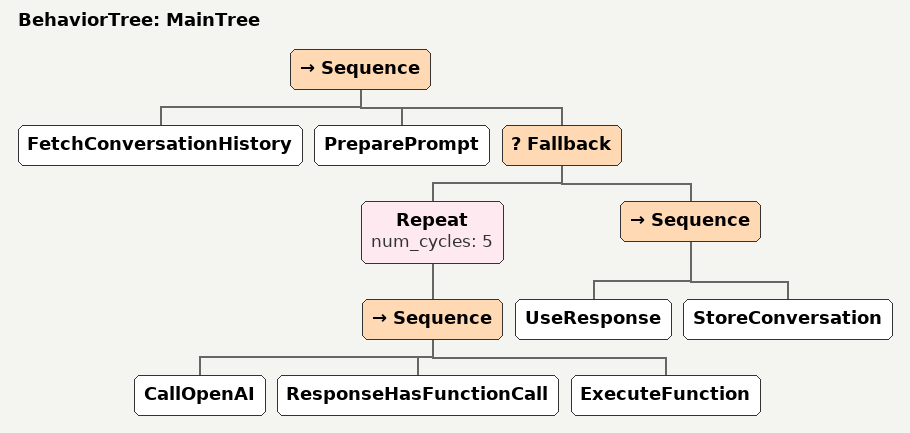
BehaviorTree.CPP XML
<?xml version="1.0" encoding="UTF-8"?>
    <root BTCPP_format="3"
        main_tree_to_execute="MainTree">
    <BehaviorTree ID="MainTree">
        <Sequence>
        <FetchConversationHistory/>
        <PreparePrompt/>
        <Fallback>
            <Repeat num_cycles="5">
                <Sequence>
                    <CallOpenAI/>
                    <ResponseHasFunctionCall/>
                    <ExecuteFunction/>
                </Sequence>
            </Repeat>
            <Sequence>
                <UseResponse/>
                <StoreConversation/>
            </Sequence>
        </Fallback>
        </Sequence>
    </BehaviorTree>

</root>
